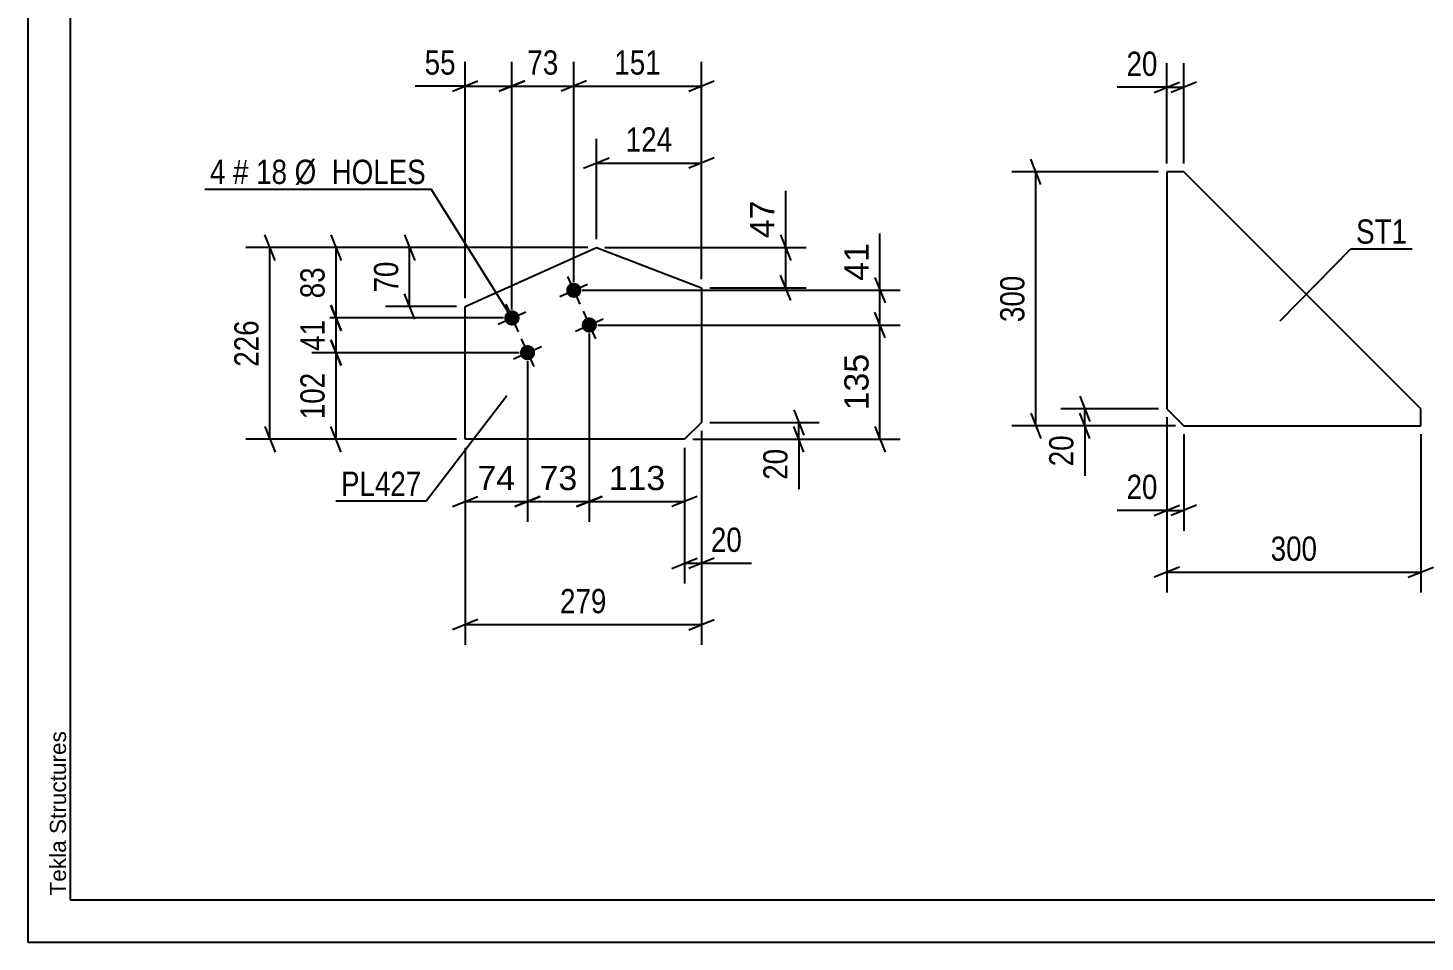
# Model space of a CAD drawing. Header units: millimetres. Extents: x 0 to 594, y 0 to 420.
# Drawn here: x 0 to 165.1, y 0 to 108 of the extents above; entities that cross this region are included whole.
import ezdxf

# ---------------------------------------------------------------- set-up
doc = ezdxf.new("R2010")
doc.units = ezdxf.units.MM
doc.styles.add('Arial', font='ARIAL.TTF', dxfattribs={"height": 0.2})
doc.styles.add('Arial Narrow', font='ARIALN.TTF', dxfattribs={"height": 0.2})

# ---------------------------------------------------------------- blocks, each defined once
blk = doc.blocks.new('Unknown-256034217-1131')
at = {"color": 5, "linetype": 'Continuous'}
for p, q in [((0, 420), (0, 0)), ((5, 415), (5, 5)), ((5, 5), (589, 5)), ((0, 0), (594, 0))]:
    blk.add_line(p, q, dxfattribs=at)
at = {"color": 174, "linetype": 'Continuous', "style": 'Arial'}
blk.add_text('Tekla Structures', height=1.9102, rotation=90, dxfattribs=at).set_placement((4.5, 5.5))
blk = doc.blocks.new('Part-256034217-7850 - 7849')
at = {"color": 2, "linetype": 'Continuous'}
for p, q in [((136.62, 91.01), (134.62, 91.01)), ((134.62, 91.01), (134.62, 63.01)), ((164.62, 63.01), (136.62, 91.01)), ((134.62, 63.01), (136.62, 61.01)), ((164.62, 61.01), (164.62, 63.01)), ((136.62, 61.01), (164.62, 61.01))]:
    blk.add_line(p, q, dxfattribs=at)
blk = doc.blocks.new('Part-256034217-7999 - 7998')
at = {"color": 2, "linetype": 'Continuous'}
for p, q in [((51.67, 75.11), (67.18, 82.06)), ((67.18, 82.06), (79.6, 77.32)), ((79.6, 77.32), (79.6, 61.41)), ((51.67, 59.41), (51.67, 75.11)), ((79.6, 61.41), (77.6, 59.41)), ((77.6, 59.41), (51.67, 59.41))]:
    blk.add_line(p, q, dxfattribs=at)
blk = doc.blocks.new('Bolt-256034217-8000 - 7998')
at = {"linetype": 'Continuous'}
for points in [[(65.33, 77.39, -1), (63.69, 76.66, -1)], [(58.03, 74.12, -1), (56.38, 73.39, -1)], [(67.17, 73.29, -1), (65.53, 72.55, -1)], [(59.87, 70.02, -1), (58.23, 69.28, -1)]]:
    blk.add_hatch(color=1, dxfattribs=at).paths.add_polyline_path(points)
at = {"color": 1, "linetype": 'Continuous'}
for p, q in [((62.86, 76.29), (66.15, 77.76)), ((63.77, 78.67), (65.24, 75.38)), ((55.56, 73.02), (58.85, 74.49)), ((56.47, 75.4), (57.94, 72.11)), ((65.61, 74.56), (67.08, 71.28)), ((64.7, 72.18), (67.99, 73.66)), ((58.31, 71.29), (59.78, 68)), ((57.4, 68.91), (60.69, 70.38))]:
    blk.add_line(p, q, dxfattribs=at)
blk = doc.blocks.new('StraightDimension-256034217-8370 - 7849')
at = {"color": 7, "linetype": 'Continuous'}
for p, q in [((119.72, 89.51), (118.52, 92.51)), ((133.62, 91.01), (116.27, 91.01)), ((119.12, 61.01), (119.12, 91.01)), ((118.52, 62.51), (119.72, 59.51)), ((135.62, 61.01), (116.27, 61.01))]:
    blk.add_line(p, q, dxfattribs=at)
at = {"color": 0}
blk.add_wipeout([(118.37, 79.36), (114.17, 79.36), (114.17, 72.67), (118.37, 72.67)], dxfattribs=at)
at = {"color": 3, "style": 'Arial Narrow'}
blk.add_text('300', height=2.863, rotation=90.0002, dxfattribs=at).set_placement((117.77, 73.27))
blk = doc.blocks.new('StraightDimension-256034217-8362 - 7849')
at = {"color": 7, "linetype": 'Continuous'}
for p, q in [((124.31, 64.51), (125.51, 61.51)), ((133.62, 63.01), (122.06, 63.01)), ((124.91, 61.01), (124.91, 63.01)), ((125.51, 59.51), (124.31, 62.51)), ((135.62, 61.01), (122.06, 61.01))]:
    blk.add_line(p, q, dxfattribs=at)
at = {"color": 0}
blk.add_wipeout([(124.16, 60.49), (119.96, 60.49), (119.96, 55.63), (124.16, 55.63)], dxfattribs=at)
at = {"color": 7, "linetype": 'Continuous'}
blk.add_line((124.91, 61.01), (124.91, 55.11), dxfattribs=at)
blk.add_line((124.91, 61.01), (124.91, 55.11), dxfattribs=at)
at = {"color": 3, "style": 'Arial Narrow'}
blk.add_text('20', height=2.863, rotation=90.0002, dxfattribs=at).set_placement((123.56, 56.23))
blk = doc.blocks.new('StraightDimension-256034217-8354 - 7849')
at = {"color": 7, "linetype": 'Continuous'}
for p, q in [((134.62, 62.01), (134.62, 48.61)), ((136.62, 60.01), (136.62, 48.61)), ((133.12, 50.41), (136.12, 51.61)), ((138.12, 51.61), (135.12, 50.41)), ((134.62, 51.01), (136.62, 51.01))]:
    blk.add_line(p, q, dxfattribs=at)
at = {"color": 0}
blk.add_wipeout([(134.1, 51.76), (134.1, 55.96), (129.24, 55.96), (129.24, 51.76)], dxfattribs=at)
at = {"color": 7, "linetype": 'Continuous'}
blk.add_line((134.62, 51.01), (128.72, 51.01), dxfattribs=at)
blk.add_line((134.62, 51.01), (128.72, 51.01), dxfattribs=at)
at = {"color": 3, "style": 'Arial Narrow'}
blk.add_text('20', height=2.863, dxfattribs=at).set_placement((129.84, 52.36))
blk = doc.blocks.new('StraightDimension-256034217-8366 - 7849')
at = {"color": 7, "linetype": 'Continuous'}
for p, q in [((134.62, 62.01), (134.62, 41.31)), ((164.62, 60.01), (164.62, 41.31)), ((136.12, 44.31), (133.12, 43.11)), ((134.62, 43.71), (164.62, 43.71)), ((163.12, 43.11), (166.12, 44.31))]:
    blk.add_line(p, q, dxfattribs=at)
at = {"color": 0}
blk.add_wipeout([(152.97, 44.46), (152.97, 48.66), (146.28, 48.66), (146.28, 44.46)], dxfattribs=at)
at = {"color": 3, "style": 'Arial Narrow'}
blk.add_text('300', height=2.863, dxfattribs=at).set_placement((146.88, 45.06))
blk = doc.blocks.new('StraightDimension-256034217-8350 - 7849')
at = {"color": 7, "linetype": 'Continuous'}
for p, q in [((134.62, 92.01), (134.62, 103.86)), ((136.62, 92.01), (136.62, 103.86)), ((133.12, 100.41), (136.12, 101.61)), ((134.62, 101.01), (136.62, 101.01)), ((138.12, 101.61), (135.12, 100.41))]:
    blk.add_line(p, q, dxfattribs=at)
at = {"color": 0}
blk.add_wipeout([(134.1, 101.76), (134.1, 105.96), (129.24, 105.96), (129.24, 101.76)], dxfattribs=at)
at = {"color": 7, "linetype": 'Continuous'}
blk.add_line((134.62, 101.01), (128.72, 101.01), dxfattribs=at)
blk.add_line((134.62, 101.01), (128.72, 101.01), dxfattribs=at)
at = {"color": 3, "style": 'Arial Narrow'}
blk.add_text('20', height=2.863, dxfattribs=at).set_placement((129.84, 102.36))
blk = doc.blocks.new('StraightDimension-256034217-12462 - 7998')
at = {"color": 7, "linetype": 'Continuous'}
for p, q in [((100.1, 78.53), (101.3, 75.53)), ((65.51, 77.03), (103.1, 77.03)), ((100.7, 72.92), (100.7, 77.03)), ((101.3, 71.42), (100.1, 74.42)), ((67.35, 72.92), (103.1, 72.92))]:
    blk.add_line(p, q, dxfattribs=at)
at = {"color": 0}
blk.add_wipeout([(99.95, 83.2), (95.75, 83.2), (95.75, 77.55), (99.95, 77.55)], dxfattribs=at)
at = {"color": 7, "linetype": 'Continuous'}
blk.add_line((100.7, 77.03), (100.7, 83.72), dxfattribs=at)
blk.add_line((100.7, 77.03), (100.7, 83.72), dxfattribs=at)
at = {"color": 3, "style": 'Arial'}
blk.add_text('41', height=2.865, rotation=90.0002, dxfattribs=at).set_placement((99.35, 78.15))
blk = doc.blocks.new('StraightDimension-256034217-8582 - 7998')
at = {"color": 7, "linetype": 'Continuous'}
for p, q in [((90.52, 62.91), (91.72, 59.91)), ((80.6, 61.41), (93.52, 61.41)), ((91.12, 59.41), (91.12, 61.41)), ((91.72, 57.91), (90.52, 60.91)), ((78.6, 59.41), (93.52, 59.41))]:
    blk.add_line(p, q, dxfattribs=at)
at = {"color": 0}
blk.add_wipeout([(90.37, 58.89), (86.17, 58.89), (86.17, 54.03), (90.37, 54.03)], dxfattribs=at)
at = {"color": 7, "linetype": 'Continuous'}
blk.add_line((91.12, 59.41), (91.12, 53.51), dxfattribs=at)
blk.add_line((91.12, 59.41), (91.12, 53.51), dxfattribs=at)
at = {"color": 3, "style": 'Arial Narrow'}
blk.add_text('20', height=2.863, rotation=90.0002, dxfattribs=at).set_placement((89.77, 54.63))
blk = doc.blocks.new('StraightDimension-256034217-8574 - 7998')
at = {"color": 7, "linetype": 'Continuous'}
for p, q in [((79.6, 60.41), (79.6, 42.36)), ((77.6, 58.41), (77.6, 42.36)), ((76.1, 44.16), (79.1, 45.36)), ((77.6, 44.76), (79.6, 44.76)), ((81.1, 45.36), (78.1, 44.16))]:
    blk.add_line(p, q, dxfattribs=at)
at = {"color": 0}
blk.add_wipeout([(84.98, 45.51), (84.98, 49.71), (80.12, 49.71), (80.12, 45.51)], dxfattribs=at)
at = {"color": 7, "linetype": 'Continuous'}
blk.add_line((79.6, 44.76), (85.51, 44.76), dxfattribs=at)
blk.add_line((79.6, 44.76), (85.51, 44.76), dxfattribs=at)
at = {"color": 3, "style": 'Arial Narrow'}
blk.add_text('20', height=2.863, dxfattribs=at).set_placement((80.72, 46.11))
blk = doc.blocks.new('StraightDimension-256034217-8568 - 7998')
at = {"color": 7, "linetype": 'Continuous'}
for p, q in [((67.18, 83.06), (67.18, 94.91)), ((79.6, 78.32), (79.6, 94.91)), ((65.68, 91.46), (68.68, 92.66)), ((81.1, 92.66), (78.1, 91.46)), ((67.18, 92.06), (79.6, 92.06))]:
    blk.add_line(p, q, dxfattribs=at)
at = {"color": 0}
blk.add_wipeout([(76.73, 92.81), (76.73, 97.01), (70.05, 97.01), (70.05, 92.81)], dxfattribs=at)
at = {"color": 3, "style": 'Arial Narrow'}
blk.add_text('124', height=2.863, dxfattribs=at).set_placement((70.65, 93.41))
blk = doc.blocks.new('StraightDimension-256034217-8586 - 7998')
at = {"color": 7, "linetype": 'Continuous'}
for p, q in [((44.51, 83.56), (45.71, 80.56)), ((66.18, 82.06), (42.26, 82.06)), ((45.11, 75.11), (45.11, 82.06)), ((45.71, 73.61), (44.51, 76.61)), ((50.67, 75.11), (42.26, 75.11))]:
    blk.add_line(p, q, dxfattribs=at)
at = {"color": 0}
blk.add_wipeout([(44.36, 81.01), (40.16, 81.01), (40.16, 76.16), (44.36, 76.16)], dxfattribs=at)
at = {"color": 3, "style": 'Arial Narrow'}
blk.add_text('70', height=2.863, rotation=90.0002, dxfattribs=at).set_placement((43.76, 76.76))
blk = doc.blocks.new('StraightDimension-256034217-8590 - 7998')
at = {"color": 7, "linetype": 'Continuous'}
for p, q in [((64.51, 78.03), (64.51, 104.01)), ((79.6, 78.32), (79.6, 104.01)), ((66.01, 101.76), (63.01, 100.56)), ((64.51, 101.16), (79.6, 101.16)), ((78.1, 100.56), (81.1, 101.76))]:
    blk.add_line(p, q, dxfattribs=at)
at = {"color": 0}
blk.add_wipeout([(75.4, 101.91), (75.4, 106.11), (68.71, 106.11), (68.71, 101.91)], dxfattribs=at)
at = {"color": 3, "style": 'Arial Narrow'}
blk.add_text('151', height=2.863, dxfattribs=at).set_placement((69.31, 102.51))
blk = doc.blocks.new('StraightDimension-256034217-12496 - 7998')
at = {"color": 7, "linetype": 'Continuous'}
for p, q in [((59.05, 68.65), (59.05, 49.66)), ((51.67, 58.41), (51.67, 49.66)), ((50.17, 51.46), (53.17, 52.66)), ((51.67, 52.06), (59.05, 52.06)), ((60.55, 52.66), (57.55, 51.46))]:
    blk.add_line(p, q, dxfattribs=at)
at = {"color": 0}
blk.add_wipeout([(58.18, 52.81), (58.18, 57.01), (52.53, 57.01), (52.53, 52.81)], dxfattribs=at)
at = {"color": 3, "style": 'Arial'}
blk.add_text('74', height=2.865, dxfattribs=at).set_placement((53.13, 53.41))
blk = doc.blocks.new('StraightDimension-256034217-8591 - 7998')
at = {"color": 7, "linetype": 'Continuous'}
for p, q in [((57.21, 74.75), (57.21, 104.01)), ((64.51, 78.03), (64.51, 104.01)), ((55.71, 100.56), (58.71, 101.76)), ((57.21, 101.16), (64.51, 101.16)), ((66.01, 101.76), (63.01, 100.56))]:
    blk.add_line(p, q, dxfattribs=at)
at = {"color": 0}
blk.add_wipeout([(63.28, 101.91), (63.28, 106.11), (58.43, 106.11), (58.43, 101.91)], dxfattribs=at)
at = {"color": 3, "style": 'Arial Narrow'}
blk.add_text('73', height=2.863, dxfattribs=at).set_placement((59.03, 102.51))
blk = doc.blocks.new('StraightDimension-256034217-12495 - 7998')
at = {"color": 7, "linetype": 'Continuous'}
for p, q in [((66.35, 71.92), (66.35, 49.66)), ((59.05, 68.65), (59.05, 49.66)), ((57.55, 51.46), (60.55, 52.66)), ((59.05, 52.06), (66.35, 52.06)), ((67.85, 52.66), (64.85, 51.46))]:
    blk.add_line(p, q, dxfattribs=at)
at = {"color": 0}
blk.add_wipeout([(65.52, 52.81), (65.52, 57.01), (59.87, 57.01), (59.87, 52.81)], dxfattribs=at)
at = {"color": 3, "style": 'Arial'}
blk.add_text('73', height=2.865, dxfattribs=at).set_placement((60.47, 53.41))
blk = doc.blocks.new('StraightDimension-256034217-8592 - 7998')
at = {"color": 7, "linetype": 'Continuous'}
for p, q in [((51.67, 76.11), (51.67, 104.01)), ((57.21, 74.75), (57.21, 104.01)), ((50.17, 100.56), (53.17, 101.76)), ((51.67, 101.16), (57.21, 101.16)), ((58.71, 101.76), (55.71, 100.56))]:
    blk.add_line(p, q, dxfattribs=at)
at = {"color": 0}
blk.add_wipeout([(51.14, 101.91), (51.14, 106.11), (46.29, 106.11), (46.29, 101.91)], dxfattribs=at)
at = {"color": 7, "linetype": 'Continuous'}
blk.add_line((51.67, 101.16), (45.76, 101.16), dxfattribs=at)
blk.add_line((51.67, 101.16), (45.76, 101.16), dxfattribs=at)
at = {"color": 3, "style": 'Arial Narrow'}
blk.add_text('55', height=2.863, dxfattribs=at).set_placement((46.89, 102.51))
blk = doc.blocks.new('StraightDimension-256034217-8610 - 7998')
at = {"color": 7, "linetype": 'Continuous'}
for p, q in [((79.6, 60.41), (79.6, 35.11)), ((51.67, 58.41), (51.67, 35.11)), ((53.17, 38.11), (50.17, 36.91)), ((78.1, 36.91), (81.1, 38.11)), ((51.67, 37.51), (79.6, 37.51))]:
    blk.add_line(p, q, dxfattribs=at)
at = {"color": 0}
blk.add_wipeout([(68.98, 38.26), (68.98, 42.46), (62.29, 42.46), (62.29, 38.26)], dxfattribs=at)
at = {"color": 3, "style": 'Arial Narrow'}
blk.add_text('279', height=2.863, dxfattribs=at).set_placement((62.89, 38.86))
blk = doc.blocks.new('StraightDimension-256034217-8614 - 7998')
at = {"color": 7, "linetype": 'Continuous'}
for p, q in [((35.81, 83.56), (37.01, 80.56)), ((66.18, 82.06), (33.56, 82.06)), ((36.41, 73.75), (36.41, 82.06)), ((37.01, 72.25), (35.81, 75.25)), ((56.21, 73.75), (33.56, 73.75))]:
    blk.add_line(p, q, dxfattribs=at)
at = {"color": 0}
blk.add_wipeout([(35.66, 80.33), (31.46, 80.33), (31.46, 75.48), (35.66, 75.48)], dxfattribs=at)
at = {"color": 3, "style": 'Arial Narrow'}
blk.add_text('83', height=2.863, rotation=90.0002, dxfattribs=at).set_placement((35.06, 76.08))
blk = doc.blocks.new('StraightDimension-256034217-8615 - 7998')
at = {"color": 7, "linetype": 'Continuous'}
for p, q in [((35.81, 75.25), (37.01, 72.25)), ((56.21, 73.75), (33.56, 73.75)), ((36.41, 69.65), (36.41, 73.75)), ((37.01, 68.15), (35.81, 71.15)), ((58.05, 69.65), (33.56, 69.65))]:
    blk.add_line(p, q, dxfattribs=at)
at = {"color": 0}
blk.add_wipeout([(35.66, 74.13), (31.46, 74.13), (31.46, 69.27), (35.66, 69.27)], dxfattribs=at)
at = {"color": 3, "style": 'Arial Narrow'}
blk.add_text('41', height=2.863, rotation=90.0002, dxfattribs=at).set_placement((35.06, 69.87))
blk = doc.blocks.new('StraightDimension-256034217-8616 - 7998')
at = {"color": 7, "linetype": 'Continuous'}
for p, q in [((35.81, 71.15), (37.01, 68.15)), ((58.05, 69.65), (33.56, 69.65)), ((36.41, 59.41), (36.41, 69.65)), ((37.01, 57.91), (35.81, 60.91)), ((50.67, 59.41), (33.56, 59.41))]:
    blk.add_line(p, q, dxfattribs=at)
at = {"color": 0}
blk.add_wipeout([(35.66, 67.87), (31.46, 67.87), (31.46, 61.19), (35.66, 61.19)], dxfattribs=at)
at = {"color": 3, "style": 'Arial Narrow'}
blk.add_text('102', height=2.863, rotation=90.0002, dxfattribs=at).set_placement((35.06, 61.79))
blk = doc.blocks.new('StraightDimension-256034217-8634 - 7998')
at = {"color": 7, "linetype": 'Continuous'}
for p, q in [((29.2, 80.56), (28, 83.56)), ((66.18, 82.06), (25.75, 82.06)), ((28.6, 59.41), (28.6, 82.06)), ((28, 60.91), (29.2, 57.91)), ((50.67, 59.41), (25.75, 59.41))]:
    blk.add_line(p, q, dxfattribs=at)
at = {"color": 0}
blk.add_wipeout([(27.85, 74.08), (23.65, 74.08), (23.65, 67.39), (27.85, 67.39)], dxfattribs=at)
at = {"color": 3, "style": 'Arial Narrow'}
blk.add_text('226', height=2.863, rotation=90.0002, dxfattribs=at).set_placement((27.25, 67.99))
blk = doc.blocks.new('StraightDimension-256034217-12463 - 7998')
at = {"color": 7, "linetype": 'Continuous'}
for p, q in [((101.3, 71.42), (100.1, 74.42)), ((67.35, 72.92), (103.1, 72.92)), ((100.7, 59.41), (100.7, 72.92)), ((100.1, 60.91), (101.3, 57.91)), ((78.6, 59.41), (103.1, 59.41))]:
    blk.add_line(p, q, dxfattribs=at)
at = {"color": 0}
blk.add_wipeout([(99.95, 70.1), (95.75, 70.1), (95.75, 62.23), (99.95, 62.23)], dxfattribs=at)
at = {"color": 3, "style": 'Arial'}
blk.add_text('135', height=2.865, rotation=90.0002, dxfattribs=at).set_placement((99.35, 62.83))
blk = doc.blocks.new('StraightDimension-256034217-12483 - 7998')
at = {"color": 7, "linetype": 'Continuous'}
for p, q in [((88.96, 83.56), (90.16, 80.56)), ((68.18, 82.06), (91.96, 82.06)), ((89.56, 77.32), (89.56, 82.06)), ((90.16, 75.82), (88.96, 78.82)), ((80.6, 77.32), (91.96, 77.32))]:
    blk.add_line(p, q, dxfattribs=at)
at = {"color": 0}
blk.add_wipeout([(88.81, 88.23), (84.61, 88.23), (84.61, 82.58), (88.81, 82.58)], dxfattribs=at)
at = {"color": 7, "linetype": 'Continuous'}
blk.add_line((89.56, 82.06), (89.56, 88.76), dxfattribs=at)
blk.add_line((89.56, 82.06), (89.56, 88.76), dxfattribs=at)
at = {"color": 3, "style": 'Arial'}
blk.add_text('47', height=2.865, rotation=90.0002, dxfattribs=at).set_placement((88.21, 83.18))
blk = doc.blocks.new('StraightDimension-256034217-12494 - 7998')
at = {"color": 7, "linetype": 'Continuous'}
for p, q in [((66.35, 71.92), (66.35, 49.66)), ((77.6, 58.41), (77.6, 49.66)), ((64.85, 51.46), (67.85, 52.66)), ((66.35, 52.06), (77.6, 52.06)), ((79.1, 52.66), (76.1, 51.46))]:
    blk.add_line(p, q, dxfattribs=at)
at = {"color": 0}
blk.add_wipeout([(75.91, 52.81), (75.91, 57.01), (68.04, 57.01), (68.04, 52.81)], dxfattribs=at)
at = {"color": 3, "style": 'Arial'}
blk.add_text('113', height=2.865, dxfattribs=at).set_placement((68.64, 53.41))
blk = doc.blocks.new('Mark-256034217-8966 - 7849')
at = {"color": 0}
blk.add_wipeout([(163, 82.53), (163, 85.53), (156.97, 85.53), (156.97, 82.53)], dxfattribs=at)
blk.add_wipeout([(163, 82.53), (163, 85.53), (156.97, 85.53), (156.97, 82.53)], dxfattribs=at)
at = {"color": 30, "linetype": 'Continuous'}
for p, q in [((148.01, 73.4), (156.37, 81.93)), ((156.37, 81.93), (163.6, 81.93))]:
    blk.add_line(p, q, dxfattribs=at)
at = {"color": 3, "style": 'Arial Narrow'}
blk.add_text('ST1', height=2.863, dxfattribs=at).set_placement((156.97, 82.53))
blk = doc.blocks.new('Mark-256034217-9011 - 7998')
at = {"color": 0}
blk.add_wipeout([(46.5, 52.73), (46.5, 55.73), (37, 55.73), (37, 52.73)], dxfattribs=at)
blk.add_wipeout([(46.5, 52.73), (46.5, 55.73), (37, 55.73), (37, 52.73)], dxfattribs=at)
at = {"color": 30, "linetype": 'Continuous'}
for p in [(56.58, 64.54), (36.4, 52.13)]:
    blk.add_line(p, (47.1, 52.13), dxfattribs=at)
at = {"color": 3, "style": 'Arial Narrow'}
blk.add_text('PL427', height=2.863, dxfattribs=at).set_placement((37, 52.73))
blk = doc.blocks.new('Mark-256034217-9014 - 7998')
at = {"color": 0}
for points in [[(23.34, 89.59), (23.34, 92.59), (21.51, 92.59), (21.51, 89.59)], [(26.07, 89.59), (26.07, 92.59), (24.24, 92.59), (24.24, 89.59)], [(30.62, 89.59), (30.62, 92.59), (26.97, 92.59), (26.97, 89.59)], [(47.05, 89.59), (47.05, 92.59), (31.52, 92.59), (31.52, 89.59)]]:
    blk.add_wipeout(points, dxfattribs=at)
for points in [[(23.34, 89.59), (23.34, 92.59), (21.51, 92.59), (21.51, 89.59)], [(26.07, 89.59), (26.07, 92.59), (24.24, 92.59), (24.24, 89.59)], [(30.62, 89.59), (30.62, 92.59), (26.97, 92.59), (26.97, 89.59)], [(47.05, 89.59), (47.05, 92.59), (31.52, 92.59), (31.52, 89.59)]]:
    blk.add_wipeout(points, dxfattribs=at)
at = {"color": 7, "linetype": 'Continuous'}
for p in [(20.91, 88.99), (57.21, 73.75)]:
    blk.add_line(p, (47.65, 88.99), dxfattribs=at)
at = {"color": 3, "style": 'Arial Narrow'}
for s, height, p in [('18', 2.863, (26.97, 89.59)), ('Ø  HOLES', 2.863, (31.52, 89.59)), ('4', 2.86, (21.51, 89.59)), ('#', 2.86, (24.24, 89.59))]:
    blk.add_text(s, height=height, dxfattribs=at).set_placement(p)

msp = doc.modelspace()

# ---------------------------------------------------------------- block references
for name in ['Unknown-256034217-1131', 'Part-256034217-7850 - 7849', 'Part-256034217-7999 - 7998', 'Bolt-256034217-8000 - 7998']:
    msp.add_blockref(name, (0, 0))

# ---------------------------------------------------------------- next in the draw order: block references
for name in ['StraightDimension-256034217-8370 - 7849', 'Mark-256034217-8966 - 7849', 'StraightDimension-256034217-12462 - 7998', 'StraightDimension-256034217-12496 - 7998', 'StraightDimension-256034217-8582 - 7998']:
    msp.add_blockref(name, (0, 0))

# ---------------------------------------------------------------- next in the draw order: block references
for name in ['StraightDimension-256034217-8350 - 7849', 'StraightDimension-256034217-8568 - 7998', 'StraightDimension-256034217-12495 - 7998', 'StraightDimension-256034217-8362 - 7849', 'StraightDimension-256034217-8574 - 7998']:
    msp.add_blockref(name, (0, 0))

# ---------------------------------------------------------------- next in the draw order: block references
for name in ['StraightDimension-256034217-8586 - 7998', 'StraightDimension-256034217-8354 - 7849', 'StraightDimension-256034217-8610 - 7998']:
    msp.add_blockref(name, (0, 0))

# ---------------------------------------------------------------- next in the draw order: block references
for name in ['StraightDimension-256034217-8590 - 7998', 'StraightDimension-256034217-12463 - 7998', 'StraightDimension-256034217-8366 - 7849']:
    msp.add_blockref(name, (0, 0))

# ---------------------------------------------------------------- next in the draw order: block references
for name in ['StraightDimension-256034217-8591 - 7998', 'StraightDimension-256034217-12483 - 7998']:
    msp.add_blockref(name, (0, 0))

# ---------------------------------------------------------------- next in the draw order: block references
msp.add_blockref('StraightDimension-256034217-8592 - 7998', (0, 0))

# ---------------------------------------------------------------- next in the draw order: block references
msp.add_blockref('StraightDimension-256034217-8614 - 7998', (0, 0))

# ---------------------------------------------------------------- next in the draw order: block references
msp.add_blockref('StraightDimension-256034217-8615 - 7998', (0, 0))

# ---------------------------------------------------------------- next in the draw order: block references
msp.add_blockref('StraightDimension-256034217-8616 - 7998', (0, 0))

# ---------------------------------------------------------------- next in the draw order: block references
msp.add_blockref('StraightDimension-256034217-8634 - 7998', (0, 0))

# ---------------------------------------------------------------- next in the draw order: block references
for name in ['Mark-256034217-9014 - 7998', 'StraightDimension-256034217-12494 - 7998', 'Mark-256034217-9011 - 7998']:
    msp.add_blockref(name, (0, 0))

doc.saveas('drawing.dxf')
